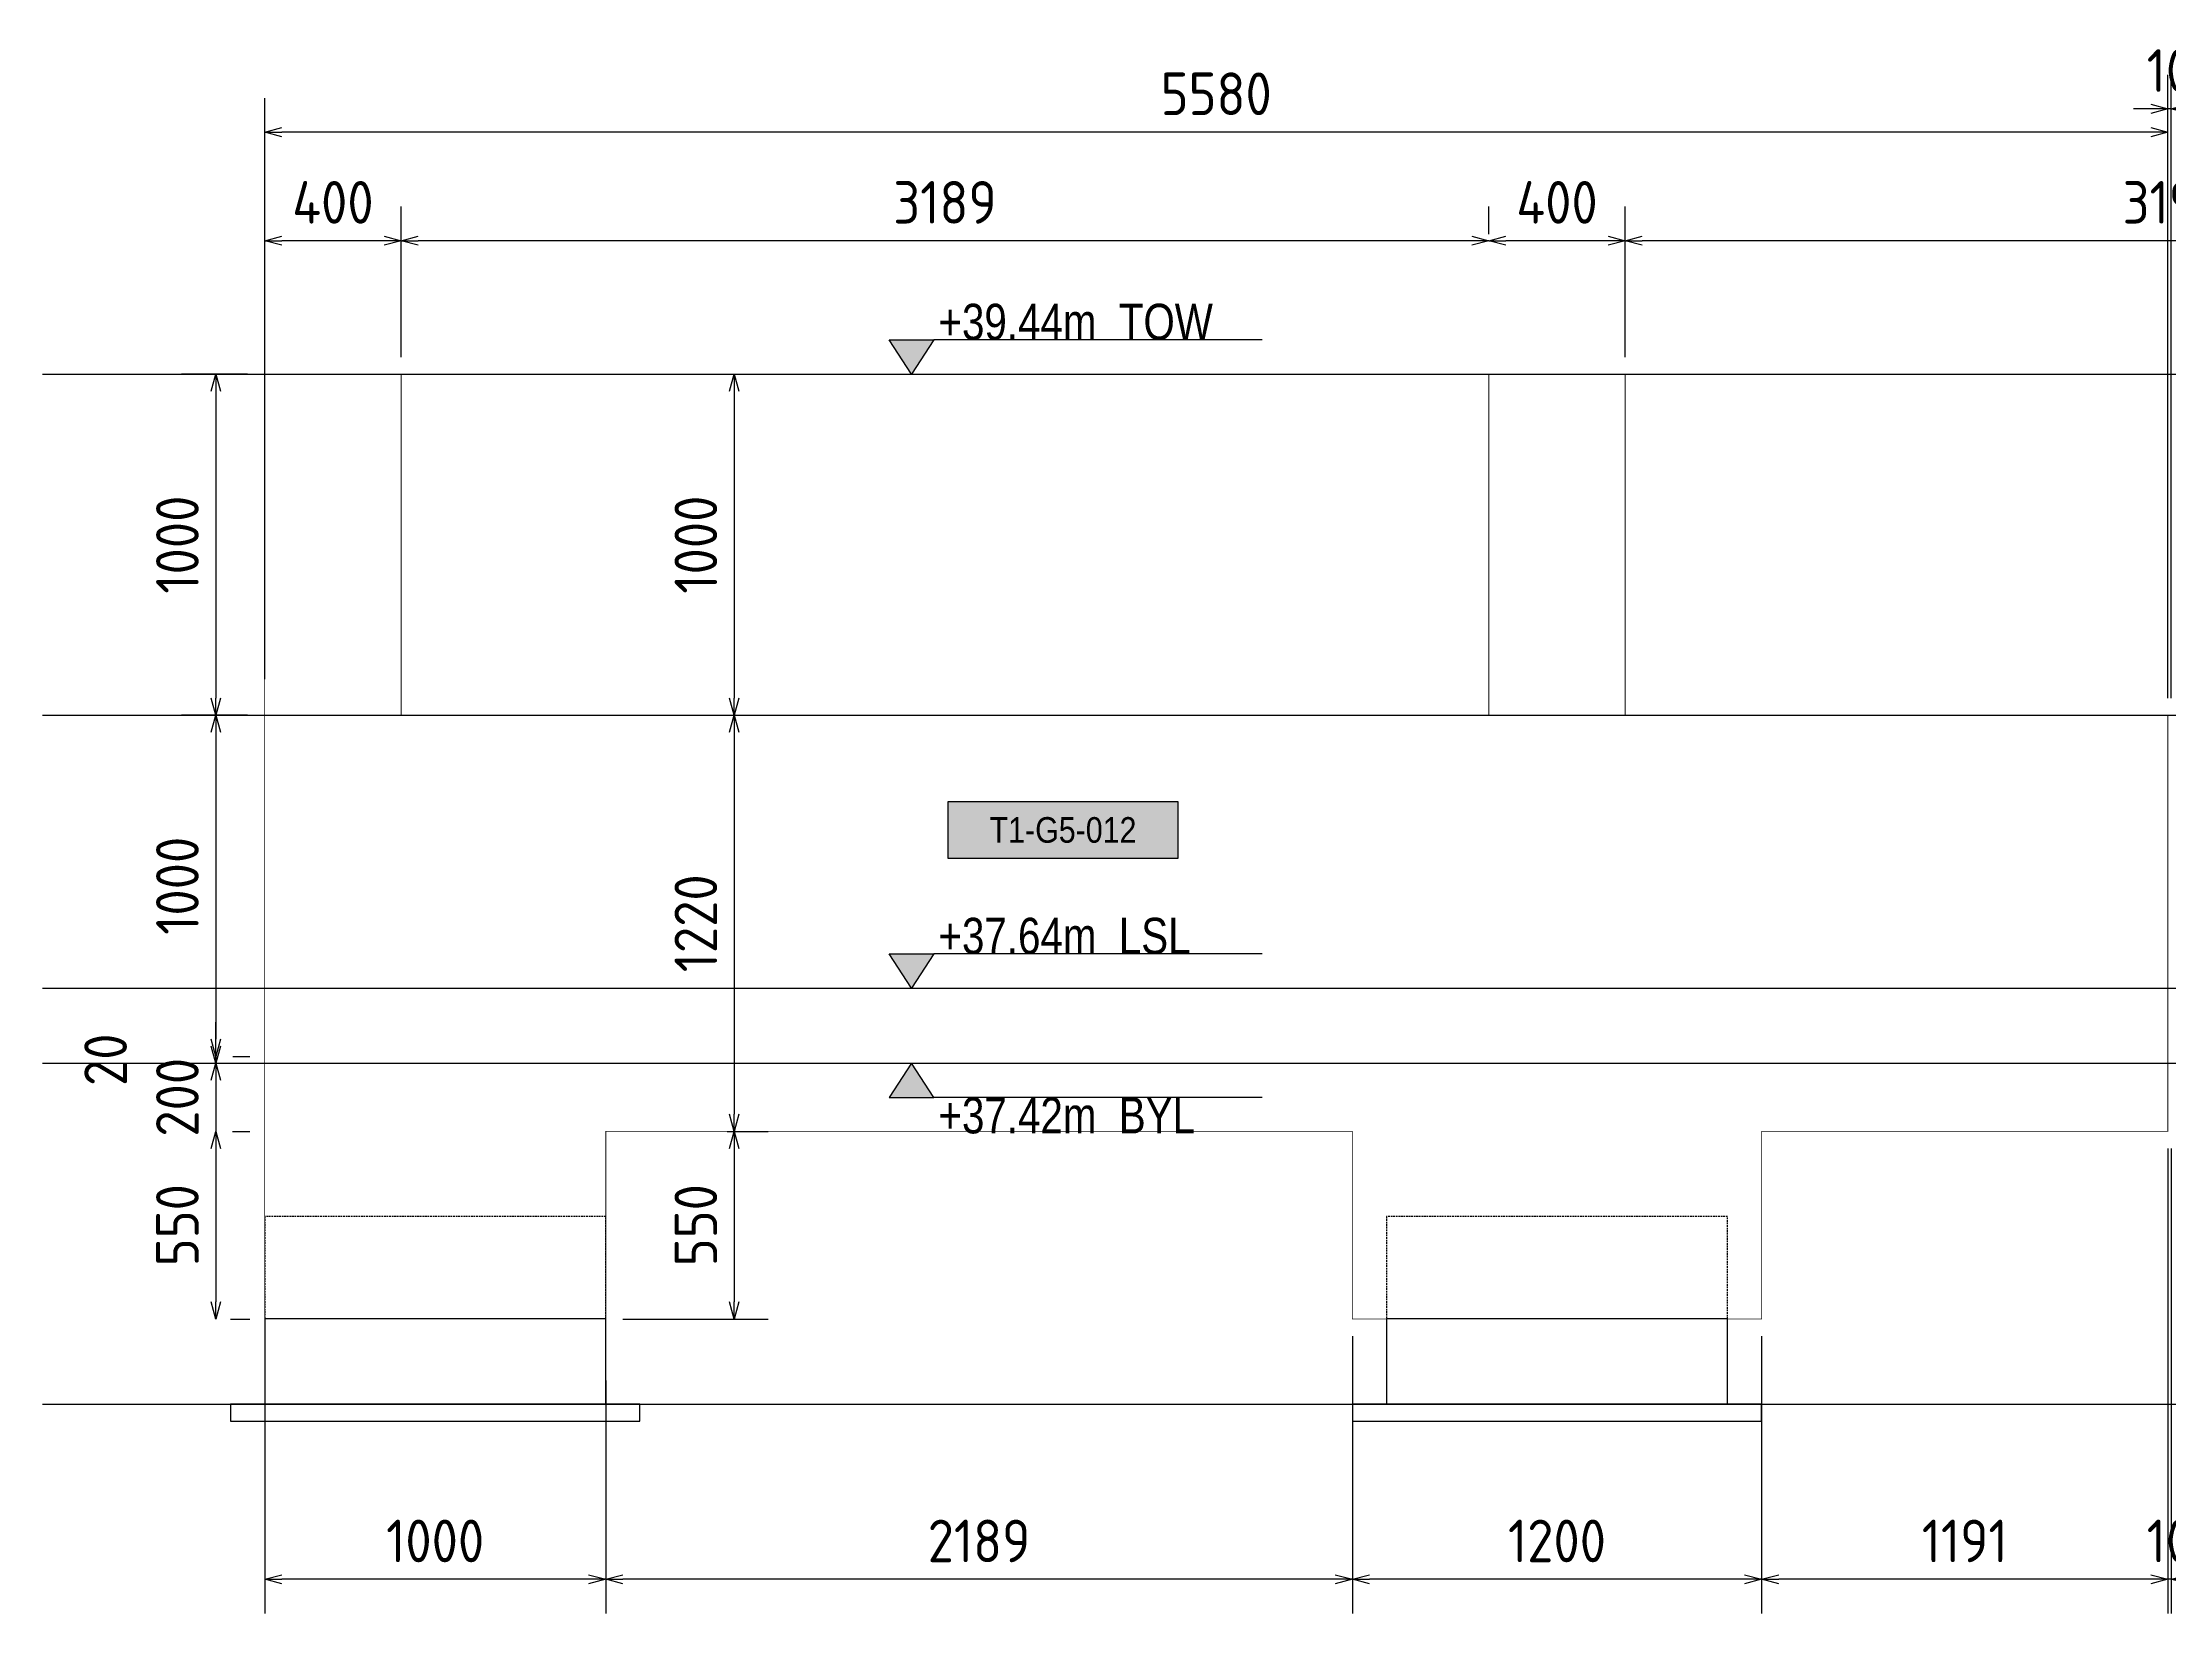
# Model space of a CAD drawing. Header units: centimetres. Extents: x -6122352 to 4157695, y -1694241 to 1947892.
# Drawn here: x 3328918 to 3335154, y 30278 to 34883 of the extents above; entities that cross this region are included whole.
import ezdxf
from ezdxf.enums import TextEntityAlignment as Align

# ---------------------------------------------------------------- set-up
doc = ezdxf.new("R2010")
doc.units = ezdxf.units.CM
doc.header["$MEASUREMENT"] = 0
doc.header["$PDMODE"] = 66
doc.header["$PDSIZE"] = 100
doc.linetypes.add('23585-XR-AR-END-SETTING OUT PLAN$0$HIDDEN', pattern=[0.375, 0.25, -0.125])
doc.linetypes.add('DASHED2', pattern=[0.375, 0.25, -0.125])
for name, color, linetype in [('0-T1-NEW', 7, 'Continuous'), ('00-MI-DIM', 7, 'Continuous'), ('@MI-TYPE-01', 30, 'Continuous'), ('JML-Dimension', 1, 'Continuous'), ('PANEL-TAGS', 7, 'Continuous'), ('SECTION', 130, 'Continuous')]:
    doc.layers.add(name, color=color, linetype=linetype)
doc.styles.add('PANELTAG_STYLE', font='arial.ttf')
doc.styles.add('Schueco-BEMSTIL', font='isocpeur.ttf', dxfattribs={"width": 0.9})
doc.styles.add('txt-Pisa-std', font='arial.ttf', dxfattribs={"width": 0.8})
doc.dimstyles.new('MI- JWC-TXT-2.5 MM', dxfattribs={"dimscale": 1.5, "dimtxt": 2.5, "dimasz": 1, "dimexe": 2, "dimexo": 1, "dimgap": 1, "dimtad": 1, "dimdec": 0, "dimdsep": 46, "dimtxsty": 'Schueco-BEMSTIL', "dimblk": 'OPEN30', "dimcen": 0, "dimdle": 2, "dimclrd": 140, "dimclre": 8, "dimclrt": 40, "dimadec": 0, "dimazin": 2, "dimtfac": 1, "dimtdec": 0, "dimtix": 1, "dimtmove": 2, "dimatfit": 3, "dimldrblk": 'OPEN', "dimfxl": 2, "dimlwd": -1, "dimlwe": -1, "dimarcsym": 0})

# ---------------------------------------------------------------- blocks, each defined once
blk = doc.blocks.new('_Open30')
at = {"color": 0, "linetype": 'ByBlock', "lineweight": -2}
for p, q in [((-1, 0.27), (0, 0)), ((0, 0), (-1, -0.27)), ((0, 0), (-1, 0))]:
    blk.add_line(p, q, dxfattribs=at)
blk = doc.blocks.new('*D2686')
at = {"layer": '00-MI-DIM', "color": 8, "transparency": 16777216}
for p, q in [((3333558.4, 33960.9), (3333558.4, 34401.8)), ((3336749.8, 33960.9), (3336749.8, 34401.8))]:
    blk.add_line(p, q, dxfattribs=at)
at = {"layer": '00-MI-DIM', "color": 140, "transparency": 16777216}
blk.add_line((3336699.8, 34301.8), (3333608.4, 34301.8), dxfattribs=at)
at = {"layer": 'Defpoints', "color": 0, "transparency": 16777216}
for p in [(3333558.4, 34301.8), (3333558.4, 33910.9), (3336749.8, 33910.9)]:
    blk.add_point(p, dxfattribs=at)
at = {"layer": '00-MI-DIM', "color": 140, "transparency": 16777216, "xscale": 50, "yscale": 50, "zscale": 50, "rotation": 180}
blk.add_blockref('_Open30', (3333558.4, 34301.8), dxfattribs=at)
at = {"layer": '00-MI-DIM', "color": 140, "transparency": 16777216, "xscale": 50, "yscale": 50, "zscale": 50}
blk.add_blockref('_Open30', (3336749.8, 34301.8), dxfattribs=at)
at = {"layer": '00-MI-DIM', "color": 40, "transparency": 16777216, "insert": (3335154.1, 34414.3), "char_height": 125, "attachment_point": 5, "style": 'Schueco-BEMSTIL'}
blk.add_mtext('3191', dxfattribs=at)
blk = doc.blocks.new('_Open')
at = {"color": 0, "linetype": 'ByBlock', "lineweight": -2}
for p, q in [((-1, 0.2), (0, 0)), ((-1, -0.2), (0, 0)), ((0, 0), (-1, 0))]:
    blk.add_line(p, q, dxfattribs=at)
blk = doc.blocks.new('*D2687')
at = {"layer": '00-MI-DIM', "color": 8, "transparency": 16777216}
for p, q in [((3333158.4, 34320.9), (3333158.4, 34401.8)), ((3333558.4, 33960.9), (3333558.4, 34401.8))]:
    blk.add_line(p, q, dxfattribs=at)
at = {"layer": '00-MI-DIM', "color": 140, "transparency": 16777216}
blk.add_line((3333508.4, 34301.8), (3333208.4, 34301.8), dxfattribs=at)
at = {"layer": 'Defpoints', "color": 0, "transparency": 16777216}
for p in [(3333158.4, 34301.8), (3333158.4, 34270.9), (3333558.4, 33910.9)]:
    blk.add_point(p, dxfattribs=at)
at = {"layer": '00-MI-DIM', "color": 140, "transparency": 16777216, "xscale": 50, "yscale": 50, "zscale": 50, "rotation": 180}
blk.add_blockref('_Open30', (3333158.4, 34301.8), dxfattribs=at)
at = {"layer": '00-MI-DIM', "color": 140, "transparency": 16777216, "xscale": 50, "yscale": 50, "zscale": 50}
blk.add_blockref('_Open30', (3333558.4, 34301.8), dxfattribs=at)
at = {"layer": '00-MI-DIM', "color": 40, "transparency": 16777216, "insert": (3333358.4, 34414.3), "char_height": 125, "attachment_point": 5, "style": 'Schueco-BEMSTIL'}
blk.add_mtext('400', dxfattribs=at)
blk = doc.blocks.new('*D2688')
at = {"layer": '00-MI-DIM', "color": 8, "transparency": 16777216}
for p, q in [((3329969.4, 33960.9), (3329969.4, 34401.8)), ((3333158.4, 34320.9), (3333158.4, 34401.8))]:
    blk.add_line(p, q, dxfattribs=at)
at = {"layer": '00-MI-DIM', "color": 140, "transparency": 16777216}
blk.add_line((3333108.4, 34301.8), (3330019.4, 34301.8), dxfattribs=at)
at = {"layer": 'Defpoints', "color": 0, "transparency": 16777216}
for p in [(3329969.4, 34301.8), (3333158.4, 34270.9), (3329969.4, 33910.9)]:
    blk.add_point(p, dxfattribs=at)
at = {"layer": '00-MI-DIM', "color": 140, "transparency": 16777216, "xscale": 50, "yscale": 50, "zscale": 50, "rotation": 180}
blk.add_blockref('_Open30', (3329969.4, 34301.8), dxfattribs=at)
at = {"layer": '00-MI-DIM', "color": 140, "transparency": 16777216, "xscale": 50, "yscale": 50, "zscale": 50}
blk.add_blockref('_Open30', (3333158.4, 34301.8), dxfattribs=at)
at = {"layer": '00-MI-DIM', "color": 40, "transparency": 16777216, "insert": (3331563.9, 34414.3), "char_height": 125, "attachment_point": 5, "style": 'Schueco-BEMSTIL'}
blk.add_mtext('3189', dxfattribs=at)
blk = doc.blocks.new('*D2689')
at = {"layer": '00-MI-DIM', "color": 8, "transparency": 16777216}
for p, q in [((3329569.4, 34320.9), (3329569.4, 34401.8)), ((3329969.4, 33960.9), (3329969.4, 34401.8))]:
    blk.add_line(p, q, dxfattribs=at)
at = {"layer": '00-MI-DIM', "color": 140, "transparency": 16777216}
blk.add_line((3329919.4, 34301.8), (3329619.4, 34301.8), dxfattribs=at)
at = {"layer": 'Defpoints', "color": 0, "transparency": 16777216}
for p in [(3329569.4, 34301.8), (3329569.4, 34270.9), (3329969.4, 33910.9)]:
    blk.add_point(p, dxfattribs=at)
at = {"layer": '00-MI-DIM', "color": 140, "transparency": 16777216, "xscale": 50, "yscale": 50, "zscale": 50, "rotation": 180}
blk.add_blockref('_Open30', (3329569.4, 34301.8), dxfattribs=at)
at = {"layer": '00-MI-DIM', "color": 140, "transparency": 16777216, "xscale": 50, "yscale": 50, "zscale": 50}
blk.add_blockref('_Open30', (3329969.4, 34301.8), dxfattribs=at)
at = {"layer": '00-MI-DIM', "color": 40, "transparency": 16777216, "insert": (3329769.4, 34414.3), "char_height": 125, "attachment_point": 5, "style": 'Schueco-BEMSTIL'}
blk.add_mtext('400', dxfattribs=at)
blk = doc.blocks.new('*D2699')
at = {"layer": '00-MI-DIM', "color": 8, "transparency": 16777216}
for p, q in [((3335149.1, 32960.9), (3335149.1, 34788.2)), ((3335159.1, 32960.9), (3335159.1, 34788.2))]:
    blk.add_line(p, q, dxfattribs=at)
at = {"layer": '00-MI-DIM', "color": 140, "transparency": 16777216}
for p, q in [((3335099.1, 34688.2), (3335049.1, 34688.2)), ((3335159.1, 34688.2), (3335149.1, 34688.2)), ((3335209.1, 34688.2), (3335259.1, 34688.2))]:
    blk.add_line(p, q, dxfattribs=at)
at = {"layer": 'Defpoints', "color": 0, "transparency": 16777216}
for p in [(3335149.1, 34688.2), (3335149.1, 32910.9), (3335159.1, 32910.9)]:
    blk.add_point(p, dxfattribs=at)
at = {"layer": '00-MI-DIM', "color": 140, "transparency": 16777216, "xscale": 50, "yscale": 50, "zscale": 50}
blk.add_blockref('_Open30', (3335149.1, 34688.2), dxfattribs=at)
at = {"layer": '00-MI-DIM', "color": 140, "transparency": 16777216, "xscale": 50, "yscale": 50, "zscale": 50, "rotation": 180}
blk.add_blockref('_Open30', (3335159.1, 34688.2), dxfattribs=at)
at = {"layer": '00-MI-DIM', "color": 40, "transparency": 16777216, "insert": (3335154.1, 34800.7), "char_height": 125, "attachment_point": 5, "style": 'Schueco-BEMSTIL'}
blk.add_mtext('10', dxfattribs=at)
blk = doc.blocks.new('*D2700')
at = {"layer": '00-MI-DIM', "color": 8, "transparency": 16777216}
for p, q in [((3329569.4, 33016.7), (3329569.4, 34720)), ((3335149.1, 32960.9), (3335149.1, 34720))]:
    blk.add_line(p, q, dxfattribs=at)
at = {"layer": '00-MI-DIM', "color": 140, "transparency": 16777216}
blk.add_line((3335099.1, 34620), (3329619.4, 34620), dxfattribs=at)
at = {"layer": 'Defpoints', "color": 0, "transparency": 16777216}
for p in [(3329569.4, 34620), (3329569.4, 32966.7), (3335149.1, 32910.9)]:
    blk.add_point(p, dxfattribs=at)
at = {"layer": '00-MI-DIM', "color": 140, "transparency": 16777216, "xscale": 50, "yscale": 50, "zscale": 50, "rotation": 180}
blk.add_blockref('_Open30', (3329569.4, 34620), dxfattribs=at)
at = {"layer": '00-MI-DIM', "color": 140, "transparency": 16777216, "xscale": 50, "yscale": 50, "zscale": 50}
blk.add_blockref('_Open30', (3335149.1, 34620), dxfattribs=at)
at = {"layer": '00-MI-DIM', "color": 40, "transparency": 16777216, "insert": (3332359.2, 34732.5), "char_height": 125, "attachment_point": 5, "style": 'Schueco-BEMSTIL'}
blk.add_mtext('5580', dxfattribs=at)
blk = doc.blocks.new('*D2727')
at = {"layer": '00-MI-DIM', "color": 8, "transparency": 16777216}
for p, q in [((3335149.1, 31640.9), (3335149.1, 30277.8)), ((3335159.1, 31640.9), (3335159.1, 30277.8))]:
    blk.add_line(p, q, dxfattribs=at)
at = {"layer": '00-MI-DIM', "color": 140, "transparency": 16777216}
for p, q in [((3335099.1, 30377.8), (3335049.1, 30377.8)), ((3335159.1, 30377.8), (3335149.1, 30377.8)), ((3335209.1, 30377.8), (3335259.1, 30377.8))]:
    blk.add_line(p, q, dxfattribs=at)
at = {"layer": 'Defpoints', "color": 0, "transparency": 16777216}
for p in [(3335149.1, 31690.9), (3335159.1, 31690.9), (3335149.1, 30377.8)]:
    blk.add_point(p, dxfattribs=at)
at = {"layer": '00-MI-DIM', "color": 140, "transparency": 16777216, "xscale": 50, "yscale": 50, "zscale": 50}
blk.add_blockref('_Open30', (3335149.1, 30377.8), dxfattribs=at)
at = {"layer": '00-MI-DIM', "color": 140, "transparency": 16777216, "xscale": 50, "yscale": 50, "zscale": 50, "rotation": 180}
blk.add_blockref('_Open30', (3335159.1, 30377.8), dxfattribs=at)
at = {"layer": '00-MI-DIM', "color": 40, "transparency": 16777216, "insert": (3335154.1, 30490.3), "char_height": 125, "attachment_point": 5, "style": 'Schueco-BEMSTIL'}
blk.add_mtext('10', dxfattribs=at)
blk = doc.blocks.new('*D2728')
at = {"layer": '00-MI-DIM', "color": 8, "transparency": 16777216}
for p, q in [((3335149.1, 31640.9), (3335149.1, 30277.8)), ((3333958.4, 31090.9), (3333958.4, 30277.8))]:
    blk.add_line(p, q, dxfattribs=at)
at = {"layer": '00-MI-DIM', "color": 140, "transparency": 16777216}
blk.add_line((3335099.1, 30377.8), (3334008.4, 30377.8), dxfattribs=at)
at = {"layer": 'Defpoints', "color": 0, "transparency": 16777216}
for p in [(3335149.1, 31690.9), (3333958.4, 31140.9), (3333958.4, 30377.8)]:
    blk.add_point(p, dxfattribs=at)
at = {"layer": '00-MI-DIM', "color": 140, "transparency": 16777216, "xscale": 50, "yscale": 50, "zscale": 50, "rotation": 180}
blk.add_blockref('_Open30', (3333958.4, 30377.8), dxfattribs=at)
at = {"layer": '00-MI-DIM', "color": 140, "transparency": 16777216, "xscale": 50, "yscale": 50, "zscale": 50}
blk.add_blockref('_Open30', (3335149.1, 30377.8), dxfattribs=at)
at = {"layer": '00-MI-DIM', "color": 40, "transparency": 16777216, "insert": (3334553.8, 30490.3), "char_height": 125, "attachment_point": 5, "style": 'Schueco-BEMSTIL'}
blk.add_mtext('1191', dxfattribs=at)
blk = doc.blocks.new('*D2729')
at = {"layer": '00-MI-DIM', "color": 8, "transparency": 16777216}
for p, q in [((3332758.4, 31090.9), (3332758.4, 30277.8)), ((3333958.4, 31090.9), (3333958.4, 30277.8))]:
    blk.add_line(p, q, dxfattribs=at)
at = {"layer": '00-MI-DIM', "color": 140, "transparency": 16777216}
blk.add_line((3333908.4, 30377.8), (3332808.4, 30377.8), dxfattribs=at)
at = {"layer": 'Defpoints', "color": 0, "transparency": 16777216}
for p in [(3332758.4, 31140.9), (3333958.4, 31140.9), (3332758.4, 30377.8)]:
    blk.add_point(p, dxfattribs=at)
at = {"layer": '00-MI-DIM', "color": 140, "transparency": 16777216, "xscale": 50, "yscale": 50, "zscale": 50, "rotation": 180}
blk.add_blockref('_Open30', (3332758.4, 30377.8), dxfattribs=at)
at = {"layer": '00-MI-DIM', "color": 140, "transparency": 16777216, "xscale": 50, "yscale": 50, "zscale": 50}
blk.add_blockref('_Open30', (3333958.4, 30377.8), dxfattribs=at)
at = {"layer": '00-MI-DIM', "color": 40, "transparency": 16777216, "insert": (3333358.4, 30490.3), "char_height": 125, "attachment_point": 5, "style": 'Schueco-BEMSTIL'}
blk.add_mtext('1200', dxfattribs=at)
blk = doc.blocks.new('*D2730')
at = {"layer": '00-MI-DIM', "color": 8, "transparency": 16777216}
for p, q in [((3332758.4, 31090.9), (3332758.4, 30277.8)), ((3330569.2, 30960.9), (3330569.2, 30277.8))]:
    blk.add_line(p, q, dxfattribs=at)
at = {"layer": '00-MI-DIM', "color": 140, "transparency": 16777216}
blk.add_line((3332708.4, 30377.8), (3330619.2, 30377.8), dxfattribs=at)
at = {"layer": 'Defpoints', "color": 0, "transparency": 16777216}
for p in [(3332758.4, 31140.9), (3330569.2, 31010.9), (3330569.2, 30377.8)]:
    blk.add_point(p, dxfattribs=at)
at = {"layer": '00-MI-DIM', "color": 140, "transparency": 16777216, "xscale": 50, "yscale": 50, "zscale": 50, "rotation": 180}
blk.add_blockref('_Open30', (3330569.2, 30377.8), dxfattribs=at)
at = {"layer": '00-MI-DIM', "color": 140, "transparency": 16777216, "xscale": 50, "yscale": 50, "zscale": 50}
blk.add_blockref('_Open30', (3332758.4, 30377.8), dxfattribs=at)
at = {"layer": '00-MI-DIM', "color": 40, "transparency": 16777216, "insert": (3331663.8, 30490.3), "char_height": 125, "attachment_point": 5, "style": 'Schueco-BEMSTIL'}
blk.add_mtext('2189', dxfattribs=at)
blk = doc.blocks.new('*D2731')
at = {"layer": '00-MI-DIM', "color": 8, "transparency": 16777216}
for p, q in [((3329569.4, 31090.9), (3329569.4, 30277.8)), ((3330569.2, 30960.9), (3330569.2, 30277.8))]:
    blk.add_line(p, q, dxfattribs=at)
at = {"layer": '00-MI-DIM', "color": 140, "transparency": 16777216}
blk.add_line((3330519.2, 30377.8), (3329619.4, 30377.8), dxfattribs=at)
at = {"layer": 'Defpoints', "color": 0, "transparency": 16777216}
for p in [(3329569.4, 31140.9), (3330569.2, 31010.9), (3329569.4, 30377.8)]:
    blk.add_point(p, dxfattribs=at)
at = {"layer": '00-MI-DIM', "color": 140, "transparency": 16777216, "xscale": 50, "yscale": 50, "zscale": 50, "rotation": 180}
blk.add_blockref('_Open30', (3329569.4, 30377.8), dxfattribs=at)
at = {"layer": '00-MI-DIM', "color": 140, "transparency": 16777216, "xscale": 50, "yscale": 50, "zscale": 50}
blk.add_blockref('_Open30', (3330569.2, 30377.8), dxfattribs=at)
at = {"layer": '00-MI-DIM', "color": 40, "transparency": 16777216, "insert": (3330069.3, 30490.3), "char_height": 125, "attachment_point": 5, "style": 'Schueco-BEMSTIL'}
blk.add_mtext('1000', dxfattribs=at)
blk = doc.blocks.new('*D2672')
at = {"layer": '00-MI-DIM', "color": 8, "transparency": 16777216}
for p, q in [((3329519.4, 33910.9), (3329325.9, 33910.9)), ((3329519.4, 32910.9), (3329325.9, 32910.9))]:
    blk.add_line(p, q, dxfattribs=at)
at = {"layer": '00-MI-DIM', "color": 140, "transparency": 16777216}
blk.add_line((3329425.9, 33860.9), (3329425.9, 32960.9), dxfattribs=at)
at = {"layer": 'Defpoints', "color": 0, "transparency": 16777216}
for p in [(3329569.4, 33910.9), (3329425.9, 32910.9), (3329569.4, 32910.9)]:
    blk.add_point(p, dxfattribs=at)
at = {"layer": '00-MI-DIM', "color": 140, "transparency": 16777216, "xscale": 50, "yscale": 50, "zscale": 50}
for p, rotation in [((3329425.9, 33910.9), 90), ((3329425.9, 32910.9), 270)]:
    blk.add_blockref('_Open30', p, dxfattribs=dict(at, rotation=rotation))
at = {"layer": '00-MI-DIM', "color": 40, "transparency": 16777216, "insert": (3329313.4, 33410.9), "char_height": 125, "attachment_point": 5, "rotation": 90, "style": 'Schueco-BEMSTIL'}
blk.add_mtext('1000', dxfattribs=at)
blk = doc.blocks.new('*D2673')
at = {"layer": '00-MI-DIM', "color": 8, "transparency": 16777216}
for p, q in [((3329519.4, 32910.9), (3329325.9, 32910.9)), ((3329475.9, 31910.9), (3329525.9, 31910.9))]:
    blk.add_line(p, q, dxfattribs=at)
at = {"layer": '00-MI-DIM', "color": 140, "transparency": 16777216}
blk.add_line((3329425.9, 32860.9), (3329425.9, 31960.9), dxfattribs=at)
at = {"layer": 'Defpoints', "color": 0, "transparency": 16777216}
for p in [(3329569.4, 32910.9), (3329425.9, 31910.9), (3329425.9, 31910.9)]:
    blk.add_point(p, dxfattribs=at)
at = {"layer": '00-MI-DIM', "color": 140, "transparency": 16777216, "xscale": 50, "yscale": 50, "zscale": 50}
for p, rotation in [((3329425.9, 32910.9), 90), ((3329425.9, 31910.9), 270)]:
    blk.add_blockref('_Open30', p, dxfattribs=dict(at, rotation=rotation))
at = {"layer": '00-MI-DIM', "color": 40, "transparency": 16777216, "insert": (3329313.4, 32410.9), "char_height": 125, "attachment_point": 5, "rotation": 90, "style": 'Schueco-BEMSTIL'}
blk.add_mtext('1000', dxfattribs=at)
blk = doc.blocks.new('*D2674')
at = {"layer": '00-MI-DIM', "color": 140, "transparency": 16777216}
for p, q in [((3329425.9, 31960.9), (3329425.9, 32010.9)), ((3329425.9, 31910.9), (3329425.9, 31890.9)), ((3329425.9, 31840.9), (3329425.9, 31790.9))]:
    blk.add_line(p, q, dxfattribs=at)
at = {"layer": '00-MI-DIM', "color": 8, "transparency": 16777216}
for p, q in [((3329475.9, 31910.9), (3329525.9, 31910.9)), ((3329475.9, 31890.9), (3329525.9, 31890.9))]:
    blk.add_line(p, q, dxfattribs=at)
at = {"layer": 'Defpoints', "color": 0, "transparency": 16777216}
for p in [(3329425.9, 31910.9), (3329425.9, 31890.9), (3329425.9, 31890.9)]:
    blk.add_point(p, dxfattribs=at)
at = {"layer": '00-MI-DIM', "color": 140, "transparency": 16777216, "xscale": 50, "yscale": 50, "zscale": 50}
for p, rotation in [((3329425.9, 31910.9), 270), ((3329425.9, 31890.9), 90)]:
    blk.add_blockref('_Open30', p, dxfattribs=dict(at, rotation=rotation))
at = {"layer": '00-MI-DIM', "color": 40, "transparency": 16777216, "insert": (3329103, 31900.9), "char_height": 125, "attachment_point": 5, "rotation": 90, "style": 'Schueco-BEMSTIL'}
blk.add_mtext('20', dxfattribs=at)
blk = doc.blocks.new('*D2675')
at = {"layer": '00-MI-DIM', "color": 140, "transparency": 16777216}
for p, q in [((3329425.9, 31940.9), (3329425.9, 31990.9)), ((3329425.9, 31890.9), (3329425.9, 31690.9)), ((3329425.9, 31640.9), (3329425.9, 31590.9))]:
    blk.add_line(p, q, dxfattribs=at)
at = {"layer": '00-MI-DIM', "color": 8, "transparency": 16777216}
for p, q in [((3329475.9, 31890.9), (3329525.9, 31890.9)), ((3329474.9, 31690.9), (3329525.9, 31690.9))]:
    blk.add_line(p, q, dxfattribs=at)
at = {"layer": 'Defpoints', "color": 0, "transparency": 16777216}
for p in [(3329425.9, 31890.9), (3329424.9, 31690.9), (3329425.9, 31690.9)]:
    blk.add_point(p, dxfattribs=at)
at = {"layer": '00-MI-DIM', "color": 140, "transparency": 16777216, "xscale": 50, "yscale": 50, "zscale": 50}
for p, rotation in [((3329425.9, 31890.9), 270), ((3329425.9, 31690.9), 90)]:
    blk.add_blockref('_Open30', p, dxfattribs=dict(at, rotation=rotation))
at = {"layer": '00-MI-DIM', "color": 40, "transparency": 16777216, "insert": (3329313.4, 31790.9), "char_height": 125, "attachment_point": 5, "rotation": 90, "style": 'Schueco-BEMSTIL'}
blk.add_mtext('200', dxfattribs=at)
blk = doc.blocks.new('*D2676')
at = {"layer": '00-MI-DIM', "color": 8, "transparency": 16777216}
for p, q in [((3329474.9, 31690.9), (3329525.9, 31690.9)), ((3329469.2, 31140.9), (3329525.9, 31140.9))]:
    blk.add_line(p, q, dxfattribs=at)
at = {"layer": '00-MI-DIM', "color": 140, "transparency": 16777216}
blk.add_line((3329425.9, 31640.9), (3329425.9, 31190.9), dxfattribs=at)
at = {"layer": 'Defpoints', "color": 0, "transparency": 16777216}
for p in [(3329424.9, 31690.9), (3329419.2, 31140.9), (3329425.9, 31140.9)]:
    blk.add_point(p, dxfattribs=at)
at = {"layer": '00-MI-DIM', "color": 140, "transparency": 16777216, "xscale": 50, "yscale": 50, "zscale": 50}
for p, rotation in [((3329425.9, 31690.9), 90), ((3329425.9, 31140.9), 270)]:
    blk.add_blockref('_Open30', p, dxfattribs=dict(at, rotation=rotation))
at = {"layer": '00-MI-DIM', "color": 40, "transparency": 16777216, "insert": (3329313.4, 31415.9), "char_height": 125, "attachment_point": 5, "rotation": 90, "style": 'Schueco-BEMSTIL'}
blk.add_mtext('550', dxfattribs=at)
blk = doc.blocks.new('*D2677')
at = {"layer": '00-MI-DIM', "color": 8, "transparency": 16777216}
for p, q in [((3330826.3, 33910.9), (3331046, 33910.9)), ((3330823.8, 32910.9), (3331046, 32910.9))]:
    blk.add_line(p, q, dxfattribs=at)
at = {"layer": '00-MI-DIM', "color": 140, "transparency": 16777216}
blk.add_line((3330946, 33860.9), (3330946, 32960.9), dxfattribs=at)
at = {"layer": 'Defpoints', "color": 0, "transparency": 16777216}
for p in [(3330776.3, 33910.9), (3330773.8, 32910.9), (3330946, 32910.9)]:
    blk.add_point(p, dxfattribs=at)
at = {"layer": '00-MI-DIM', "color": 140, "transparency": 16777216, "xscale": 50, "yscale": 50, "zscale": 50}
for p, rotation in [((3330946, 33910.9), 90), ((3330946, 32910.9), 270)]:
    blk.add_blockref('_Open30', p, dxfattribs=dict(at, rotation=rotation))
at = {"layer": '00-MI-DIM', "color": 40, "transparency": 16777216, "insert": (3330833.5, 33410.9), "char_height": 125, "attachment_point": 5, "rotation": 90, "style": 'Schueco-BEMSTIL'}
blk.add_mtext('1000', dxfattribs=at)
blk = doc.blocks.new('T1-FOOTING ELEVATION')
at = {"color": 9}
blk.add_lwpolyline([(-600, -250), (600, -250), (600, -300), (-600, -300)], close=True, dxfattribs=at)
at = {"layer": '@MI-TYPE-01', "color": 114, "linetype": '23585-XR-AR-END-SETTING OUT PLAN$0$HIDDEN', "ltscale": 20, "true_color": 0x139b48}
blk.add_lwpolyline([(-500, 0), (-500, 300), (500, 300), (500, 0)], dxfattribs=at)
at = {"layer": '@MI-TYPE-01', "color": 114, "true_color": 0x139b48}
blk.add_lwpolyline([(-500, 0), (500, 0), (500, -250), (-500, -250)], close=True, dxfattribs=at)
blk = doc.blocks.new('*D2681')
at = {"layer": '00-MI-DIM', "color": 8, "transparency": 16777216}
for p, q in [((3330019.4, 32910.9), (3331046, 32910.9)), ((3330924.9, 31690.9), (3331046, 31690.9))]:
    blk.add_line(p, q, dxfattribs=at)
at = {"layer": '00-MI-DIM', "color": 140, "transparency": 16777216}
blk.add_line((3330946, 32860.9), (3330946, 31740.9), dxfattribs=at)
at = {"layer": 'Defpoints', "color": 0, "transparency": 16777216}
for p in [(3329969.4, 32910.9), (3330874.9, 31690.9), (3330946, 31690.9)]:
    blk.add_point(p, dxfattribs=at)
at = {"layer": '00-MI-DIM', "color": 140, "transparency": 16777216, "xscale": 50, "yscale": 50, "zscale": 50}
for p, rotation in [((3330946, 32910.9), 90), ((3330946, 31690.9), 270)]:
    blk.add_blockref('_Open30', p, dxfattribs=dict(at, rotation=rotation))
at = {"layer": '00-MI-DIM', "color": 40, "transparency": 16777216, "insert": (3330833.5, 32300.9), "char_height": 125, "attachment_point": 5, "rotation": 90, "style": 'Schueco-BEMSTIL'}
blk.add_mtext('1220', dxfattribs=at)
blk = doc.blocks.new('*D2682')
at = {"layer": '00-MI-DIM', "color": 8, "transparency": 16777216}
for p, q in [((3330924.9, 31690.9), (3331046, 31690.9)), ((3330619.4, 31140.9), (3331046, 31140.9))]:
    blk.add_line(p, q, dxfattribs=at)
at = {"layer": '00-MI-DIM', "color": 140, "transparency": 16777216}
blk.add_line((3330946, 31640.9), (3330946, 31190.9), dxfattribs=at)
at = {"layer": 'Defpoints', "color": 0, "transparency": 16777216}
for p in [(3330874.9, 31690.9), (3330569.4, 31140.9), (3330946, 31140.9)]:
    blk.add_point(p, dxfattribs=at)
at = {"layer": '00-MI-DIM', "color": 140, "transparency": 16777216, "xscale": 50, "yscale": 50, "zscale": 50}
for p, rotation in [((3330946, 31690.9), 90), ((3330946, 31140.9), 270)]:
    blk.add_blockref('_Open30', p, dxfattribs=dict(at, rotation=rotation))
at = {"layer": '00-MI-DIM', "color": 40, "transparency": 16777216, "insert": (3330833.5, 31415.9), "char_height": 125, "attachment_point": 5, "rotation": 90, "style": 'Schueco-BEMSTIL'}
blk.add_mtext('550', dxfattribs=at)
blk = doc.blocks.new('*U1106')
at = {"layer": 'JML-Dimension'}
h = blk.add_hatch(color=10, dxfattribs=at)
h.dxf.hatch_style = 1
h.paths.add_polyline_path([(0, 0), (-1.54, 2.37), (1.54, 2.37)])
blk.add_line((24.31, 2.37), (1.54, 2.37), dxfattribs=at)
blk.add_lwpolyline([(0, 0), (-1.54, 2.37), (1.54, 2.37), (0, 0)], dxfattribs=at)
at = {"color": 5, "style": 'txt-Pisa-std', "width": 0.8}
blk.add_attdef('+0.0', text='', height=2.5, dxfattribs=at).set_placement((1.87, 2.37), align=Align.BOTTOM_LEFT)
blk = doc.blocks.new('PANELTAG')
at = {"layer": 'PANEL-TAGS', "color": 1}
blk.add_lwpolyline([(-13.5, -3.3), (13.5, -3.3), (13.5, 3.3), (-13.5, 3.3)], close=True, dxfattribs=at)
at = {"layer": 'PANEL-TAGS', "color": 40, "true_color": 0xffd700}
blk.add_solid([(-13.5, -3.3), (13.5, -3.3), (-13.5, 3.3), (13.5, 3.3)], dxfattribs=at)
at = {"layer": 'PANEL-TAGS', "color": 5, "style": 'PANELTAG_STYLE', "width": 0.85}
blk.add_attdef('TAGNO', text='', height=3, dxfattribs=at).set_placement((0, 0), align=Align.MIDDLE)

msp = doc.modelspace()

# ---------------------------------------------------------------- linework, layer by layer
at = {"color": 160, "linetype": 'DASHED2', "ltscale": 5}
for points in [[(3328918.01696, 33910.94211), (3347512.89741, 33910.94211)], [(3328918.01696, 32910.94211), (3347512.89741, 32910.94211)], [(3328918.01696, 32110.94211), (3347512.89741, 32110.94211)], [(3328918.01696, 31890.94211), (3347512.89741, 31890.94211)], [(3328918.01696, 30890.94211), (3347512.89741, 30890.94211)]]:
    msp.add_lwpolyline(points, dxfattribs=at)
at = {"layer": '0-T1-NEW', "color": 30, "ltscale": 20, "const_width": 2.5}
msp.add_lwpolyline([(3329569.36715, 31140.94211), (3329569.36715, 33910.94211), (3329969.36715, 33910.94211), (3329969.36715, 32910.94211), (3333158.40111, 32910.94211), (3333158.40111, 33910.94211), (3333558.40111, 33910.94211), (3333558.40111, 32910.94211), (3335149.10364, 32910.94211), (3335149.10364, 31690.94211), (3333958.40111, 31690.94211), (3333958.40111, 31140.94211), (3332758.40111, 31140.94211), (3332758.40111, 31140.94211), (3332758.40111, 31690.94211), (3330569.36715, 31690.94211), (3330569.36715, 31140.94211), (3329569.36715, 31140.94211), (3329569.36715, 31140.94211)], dxfattribs=at)

# ---------------------------------------------------------------- block references
at = {"layer": '@MI-TYPE-01', "color": 30, "xscale": -1}
for p in [(3330069.36715, 31140.94211), (3333358.40111, 31140.94211)]:
    msp.add_blockref('T1-FOOTING ELEVATION', p, dxfattribs=at)
at = {"layer": 'PANEL-TAGS'}
ref = msp.add_blockref('PANELTAG', (3331910.07727, 32574.60225), dxfattribs=dict(at, xscale=25, yscale=25, zscale=25))
ref.add_attrib('TAGNO', 'T1-G5-012', dxfattribs={"color": 5, "height": 75, "style": 'PANELTAG_STYLE', "width": 0.85}).set_placement((3331910.07727, 32574.60225), align=Align.MIDDLE_CENTER)
at = {"layer": 'SECTION', "color": 6}
ref = msp.add_blockref('*U1106', (3331465.67552, 33910.94211), dxfattribs=dict(at, xscale=42.30147098076819, yscale=42.30147098076819, zscale=42.30147098076819))
ref.add_attrib('+0.0', '+39.44m  TOW', (3331544.80417, 34011.19917), dxfattribs={"layer": 'JML-Dimension', "color": 5, "height": 105.7536775, "style": 'txt-Pisa-std', "width": 0.8})
ref = msp.add_blockref('*U1106', (3331465.67552, 32110.94211), dxfattribs=dict(at, xscale=42.30147098076819, yscale=42.30147098076819, zscale=42.30147098076819))
ref.add_attrib('+0.0', '+37.64m  LSL', (3331544.80417, 32211.19917), dxfattribs={"layer": 'JML-Dimension', "color": 5, "height": 105.7536775, "style": 'txt-Pisa-std', "width": 0.8})
ref = msp.add_blockref('*U1106', (3331465.67552, 31890.94211), dxfattribs=dict(at, xscale=-42.30147098076819, yscale=42.30147098076819, zscale=42.30147098076819, rotation=180))
ref.add_attrib('+0.0', '+37.42m  BYL', (3331544.80417, 31685.0035), dxfattribs={"layer": 'JML-Dimension', "color": 5, "height": 105.7536775, "style": 'txt-Pisa-std', "width": 0.8})

# ---------------------------------------------------------------- dimensions: what is measured, and where the dimension line sits
at = {"layer": '00-MI-DIM', "color": 30}
for base, p1, p2, picture, middle in [((3335149.10364, 34688.21166), (3335159.10364, 32910.94211), (3335149.10364, 32910.94211), '*D2699', (3335154.10364, 34688.21166)), ((3329969.36715, 34301.75493), (3333158.40111, 34270.9421), (3329969.36715, 33910.94211), '*D2688', (3331563.88413, 34301.75493)), ((3333158.40111, 34301.75493), (3333558.40111, 33910.94211), (3333158.40111, 34270.9421), '*D2687', (3333358.40111, 34301.75493)), ((3333558.40111, 34301.75493), (3336749.80617, 33910.94211), (3333558.40111, 33910.94211), '*D2686', (3335154.10364, 34301.75493)), ((3333958.40111, 30377.75409), (3335149.10364, 31690.94211), (3333958.40111, 31140.94211), '*D2728', (3334553.75238, 30377.75409)), ((3335149.10364, 30377.75409), (3335159.10364, 31690.94211), (3335149.10364, 31690.94211), '*D2727', (3335154.10364, 30377.75409)), ((3330569.1597, 30377.75409), (3332758.40111, 31140.94211), (3330569.1597, 31010.94211), '*D2730', (3331663.78041, 30377.75409)), ((3332758.40111, 30377.75409), (3333958.40111, 31140.94211), (3332758.40111, 31140.94211), '*D2729', (3333358.40111, 30377.75409))]:
    dim = msp.add_linear_dim(base=base, p1=p1, p2=p2, angle=180, dimstyle='MI- JWC-TXT-2.5 MM', dxfattribs=at)
    dim.commit()
    dim.dimension.update_dxf_attribs({"geometry": picture, "text_midpoint": middle, "dimtype": 160})
for base, p1, p2, picture, middle in [((3329569.36715, 34620.03441), (3335149.10364, 32910.94211), (3329569.36715, 32966.68715), '*D2700', (3332359.2354, 34732.53441)), ((3329569.36715, 34301.75493), (3329969.36715, 33910.94211), (3329569.36715, 34270.9421), '*D2689', (3329769.36715, 34414.25493)), ((3329569.36715, 30377.75409), (3330569.1597, 31010.94211), (3329569.36715, 31140.94211), '*D2731', (3330069.26343, 30490.25409))]:
    dim = msp.add_linear_dim(base=base, p1=p1, p2=p2, angle=180, dimstyle='MI- JWC-TXT-2.5 MM', dxfattribs=at)
    dim.commit()
    dim.dimension.update_dxf_attribs({"geometry": picture, "text_midpoint": middle})
at = {"layer": '00-MI-DIM'}
for base, p1, p2, picture, middle in [((3329425.94483, 32910.94211), (3329569.36715, 33910.94211), (3329569.36715, 32910.94211), '*D2672', (3329313.44483, 33410.94211)), ((3330946.04852, 32910.94211), (3330776.3149, 33910.94211), (3330773.84599, 32910.94211), '*D2677', (3330833.54852, 33410.94211)), ((3329425.94483, 31910.94211), (3329569.36715, 32910.94211), (3329425.94483, 31910.94211), '*D2673', (3329313.44483, 32410.94211)), ((3330946.04852, 31690.94211), (3329969.36715, 32910.94211), (3330874.92613, 31690.94211), '*D2681', (3330833.54852, 32300.94211)), ((3329425.94483, 31690.94211), (3329425.94483, 31890.94211), (3329424.94483, 31690.94211), '*D2675', (3329313.44483, 31790.94211)), ((3329425.94483, 31140.94211), (3329424.94483, 31690.94211), (3329419.2461, 31140.94211), '*D2676', (3329313.44483, 31415.94211)), ((3330946.04852, 31140.94211), (3330874.92613, 31690.94211), (3330569.36715, 31140.94211), '*D2682', (3330833.54852, 31415.94211))]:
    dim = msp.add_linear_dim(base=base, p1=p1, p2=p2, angle=90, dimstyle='MI- JWC-TXT-2.5 MM', dxfattribs=at)
    dim.commit()
    dim.dimension.update_dxf_attribs({"geometry": picture, "text_midpoint": middle})
dim = msp.add_linear_dim(base=(3329425.94483, 31890.94211), p1=(3329425.94483, 31910.94211), p2=(3329425.94483, 31890.94211), angle=90, dimstyle='MI- JWC-TXT-2.5 MM', dxfattribs=at)
dim.commit()
dim.dimension.update_dxf_attribs({"geometry": '*D2674', "text_midpoint": (3329103.03833, 31900.94211), "dimtype": 160})

doc.saveas('drawing.dxf')
